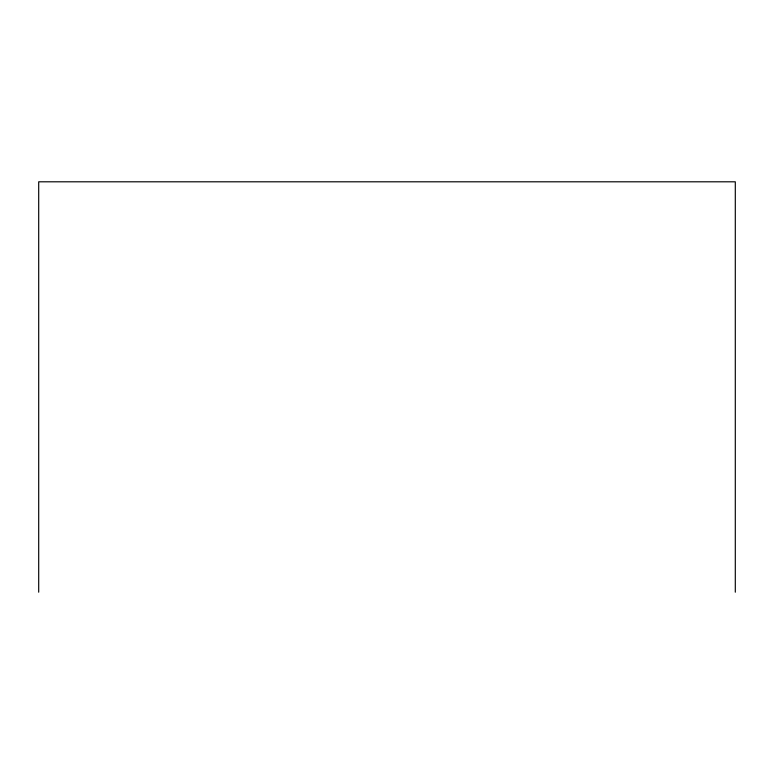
<?xml version="1.0" encoding="UTF-8"?>
<svg xmlns="http://www.w3.org/2000/svg" width="774" height="774" viewBox="0 0 774 774"><rect width="100%" height="100%" fill="white"/><g stroke="black" fill="none" stroke-linecap="round" stroke-linejoin="round"><path stroke-width="1.16" d="M735.3 592.197L735.3 181.803L38.7 181.803L38.7 592.197"/></g></svg>
